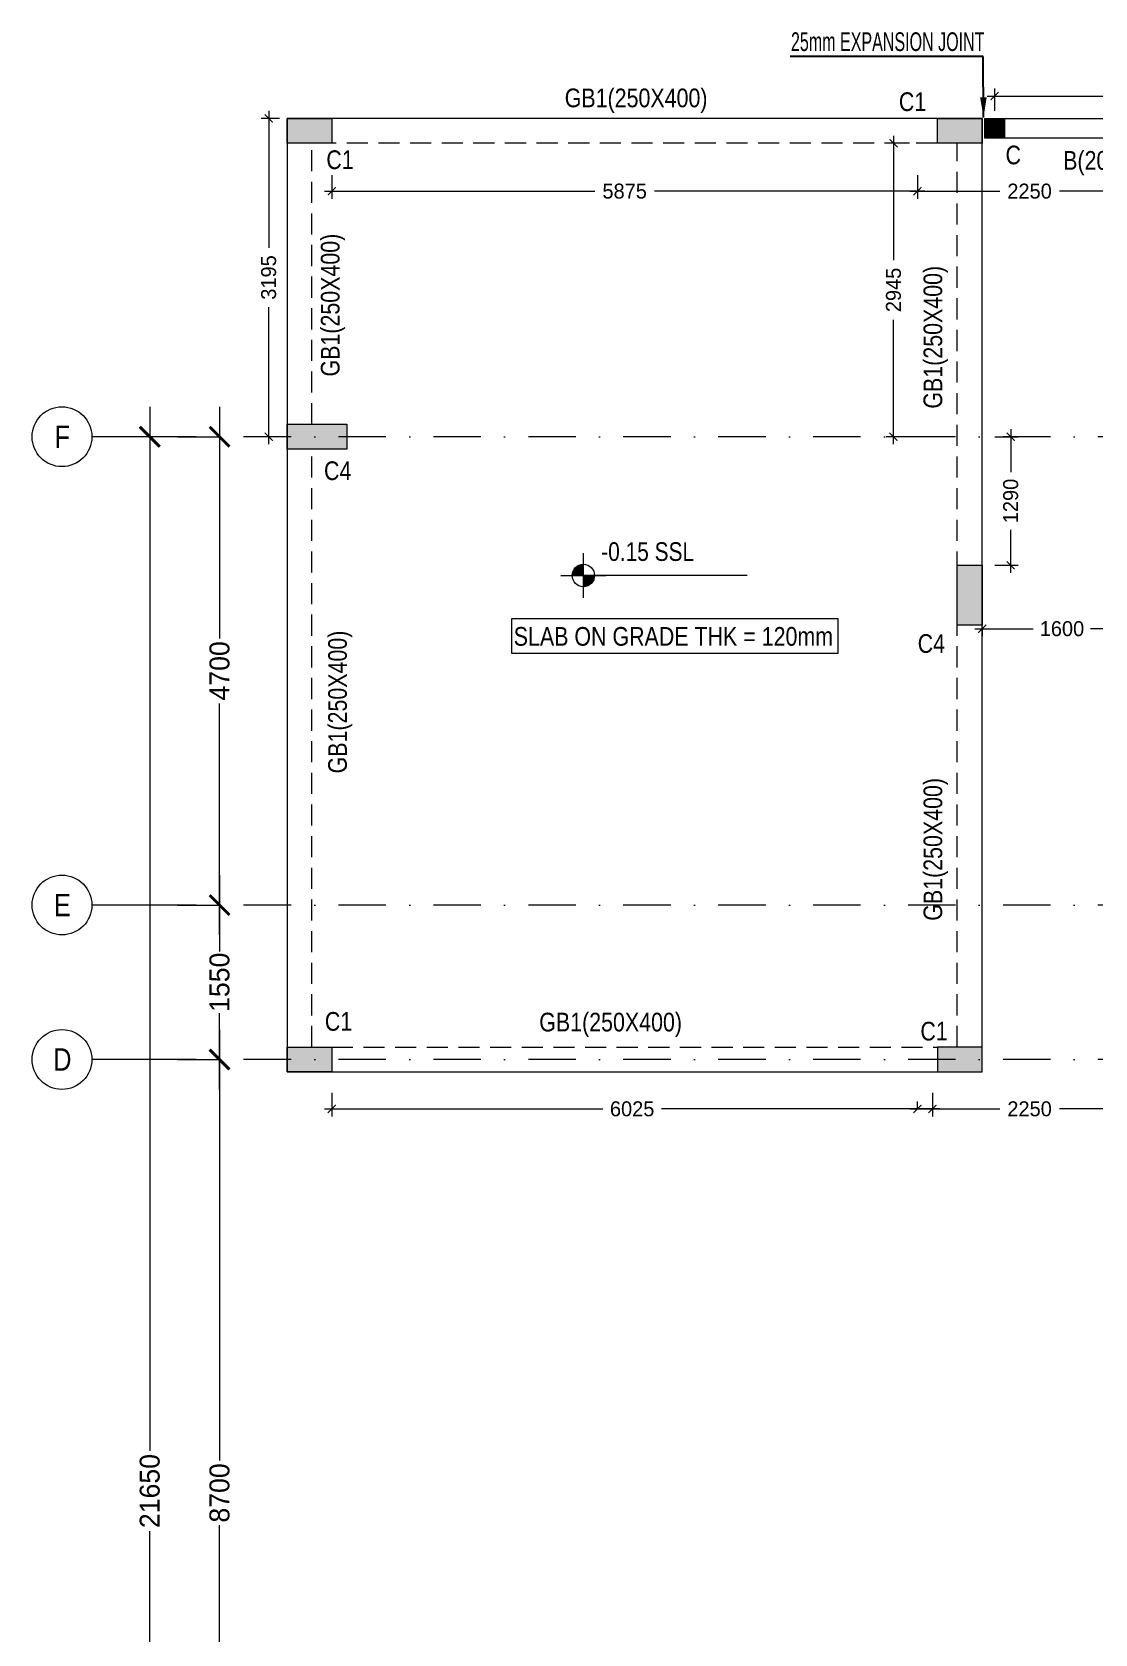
# Model space of a CAD drawing. Header units: millimetres. Extents: x -1760 to 80452, y -34880 to 8596.
# Drawn here: x -1760 to 8906, y -15235 to 841 of the extents above; entities that cross this region are included whole.
import ezdxf
from ezdxf.enums import TextEntityAlignment as Align

# ---------------------------------------------------------------- set-up
doc = ezdxf.new("R2010")
doc.units = ezdxf.units.MM
doc.header["$LTSCALE"] = 75
for name, pattern in [('DASHDOT2', [12.7, 6.35, -3.175, 0, -3.175]), ('Dot & Dashed', [502.708322, 238.125, -132.291667, 0, -132.291655]), ('Hidden Line', [4.233333, 2.822222, -1.411111])]:
    doc.linetypes.add(name, pattern=pattern)
for name, color, linetype in [('00_A_GRIDS.3D', 1, 'Continuous'), ('02_A_GRIDS.3D', 1, 'Continuous'), ('133-EDEN HILLS- Grid$0$A_DIM 75', 1, 'Continuous'), ('S-DIM', 1, 'Continuous')]:
    doc.layers.add(name, color=color, linetype=linetype)
for name, color, linetype, lineweight in [('G-ANNO-DIMS', 111, 'Continuous', 9), ('S-BEAM-IDEN', 2, 'Continuous', 9), ('S-COL', 3, 'Continuous', 13), ('S-COLS-IDEN', 171, 'Continuous', 9), ('S-HATCH', 8, 'Continuous', 9), ('S-SLAB', 3, 'Continuous', 13), ('TXT', 11, 'Continuous', 9)]:
    doc.layers.add(name, color=color, linetype=linetype, lineweight=lineweight)
doc.styles.add('133-5F Grid$0$TEXT 75', font='GOTHIC.TTF', dxfattribs={"height": 150})
doc.styles.add('236 - NAS Mall_CD_GF Plan$0$TEXT 500', font='GOTHIC.TTF', dxfattribs={"height": 350})
doc.styles.add('Arial', font='arial.ttf', dxfattribs={"width": 0.8, "height": 187.5})
doc.styles.add('Arial Narrow_1', font='ARIALN.TTF', dxfattribs={"height": 187.5})
doc.styles.add('GENERATED_STYLE_3', font='arial.ttf', dxfattribs={"width": 0.8})
doc.styles.add('romans', font='romans__.ttf', dxfattribs={"width": 0.85, "height": 1.816751})
doc.styles.add('TEXT 100', font='GOTHIC.TTF', dxfattribs={"height": 200})
doc.dimstyles.new('133-5F Grid$0$DIM 75', dxfattribs={"dimtxt": 150, "dimasz": 80, "dimexe": 75, "dimexo": 75, "dimgap": 75, "dimtad": 0, "dimdec": 0, "dimrnd": 5, "dimzin": 0, "dimdsep": 46, "dimtxsty": '133-5F Grid$0$TEXT 75', "dimblk": '133-5F Grid$0$_ARCHTICK', "dimcen": 0, "dimdle": 75, "dimclrd": 256, "dimclre": 256, "dimclrt": 256, "dimadec": 0, "dimazin": 0, "dimtfac": 1, "dimtdec": 0, "dimtmove": 1, "dimatfit": 3, "dimfxl": 160, "dimfxlon": 1, "dimtolj": 1, "dimtzin": 0, "dimlwd": 0, "dimlwe": 0, "dimarcsym": 0})
doc.dimstyles.new('236 - NAS Mall_CD_GF Plan$0$DIM 500', dxfattribs={"dimtxt": 350, "dimasz": 300, "dimexe": 0, "dimexo": 0, "dimgap": 25, "dimtad": 0, "dimdec": 0, "dimrnd": 5, "dimzin": 0, "dimdsep": 46, "dimtxsty": '236 - NAS Mall_CD_GF Plan$0$TEXT 500', "dimblk": '236 - NAS Mall_CD_GF Plan$0$_ARCHTICK', "dimcen": 0, "dimdle": 300, "dimclrd": 256, "dimclre": 256, "dimclrt": 256, "dimadec": 0, "dimazin": 0, "dimtfac": 1, "dimtdec": 0, "dimtmove": 1, "dimatfit": 3, "dimfxl": 1000, "dimfxlon": 1, "dimtolj": 1, "dimtzin": 0, "dimlwd": 0, "dimlwe": 0, "dimarcsym": 0})
doc.dimstyles.new('DIM-50', dxfattribs={"dimscale": 0.05, "dimtxt": 2.5, "dimasz": 2.5, "dimexe": 2, "dimexo": 2, "dimgap": 1, "dimtad": 1, "dimdec": 0, "dimlfac": 1000, "dimzin": 0, "dimdsep": 46, "dimtxsty": 'romans', "dimblk": 'ARCHTICK', "dimcen": 1, "dimclrd": 1, "dimclre": 1, "dimclrt": 3, "dimadec": 0, "dimazin": 0, "dimtfac": 1, "dimtdec": 0, "dimtix": 1, "dimtmove": 1, "dimatfit": 3, "dimfxl": 1, "dimtolj": 1, "dimtzin": 0, "dimarcsym": 0})

# ---------------------------------------------------------------- blocks, each defined once
blk = doc.blocks.new('Spot Elevations - WYE_Spot Elevation - Target Filled-619581-VILLA E - FIRST FLOOR')
at = {"layer": 'G-ANNO-DIMS'}
h = blk.add_hatch(color=256, dxfattribs=at)
edge = h.paths.add_edge_path(flags=0)
edge.add_line((0, 0), (-1.5, 0))
edge.add_arc((0, 0), 1.5, 90, 180, ccw=False)
edge.add_line((0, 1.5), (0, 0))
h = blk.add_hatch(color=256, dxfattribs=at)
edge = h.paths.add_edge_path(flags=0)
edge.add_line((0, 0), (1.5, 0))
edge.add_arc((0, 0), 1.5, 270, 360, ccw=False)
edge.add_line((0, -1.5), (0, 0))
for p, q in [((0, -3), (0, 3)), ((-3, 0), (3.01, 0))]:
    blk.add_line(p, q, dxfattribs=at)
blk.add_circle((0, 0), 1.5, dxfattribs=at)
blk = doc.blocks.new('133-5F Grid$0$_ARCHTICK')
at = {"color": 0, "linetype": 'ByBlock', "const_width": 0.15}
blk.add_lwpolyline([(-0.5, -0.5), (0.5, 0.5)], dxfattribs=at)
blk = doc.blocks.new('*D3')
at = {"layer": '133-EDEN HILLS- Grid$0$A_DIM 75', "lineweight": 0, "transparency": 16777216}
for p, q in [((615, 50), (615, -1324)), ((724, -25), (540, -25)), ((615, -3295), (615, -1921)), ((724, -3220), (540, -3220))]:
    blk.add_line(p, q, dxfattribs=at)
at = {"layer": 'Defpoints', "color": 0, "transparency": 16777216}
for p in [(799, -25), (615, -3220), (799, -3220)]:
    blk.add_point(p, dxfattribs=at)
at = {"layer": '133-EDEN HILLS- Grid$0$A_DIM 75', "lineweight": 0, "transparency": 16777216, "xscale": 80, "yscale": 80, "zscale": 80}
for p, rotation in [((615, -25), 90), ((615, -3220), 270)]:
    blk.add_blockref('133-5F Grid$0$_ARCHTICK', p, dxfattribs=dict(at, rotation=rotation))
at = {"layer": '133-EDEN HILLS- Grid$0$A_DIM 75', "transparency": 16777216, "insert": (615, -1622), "char_height": 150, "attachment_point": 5, "rotation": 90, "style": '133-5F Grid$0$TEXT 75'}
blk.add_mtext('\\A1;3195', dxfattribs=at)
blk = doc.blocks.new('*D4')
at = {"layer": '133-EDEN HILLS- Grid$0$A_DIM 75', "lineweight": 0, "transparency": 16777216}
for p, q in [((1249, -596), (1249, -831)), ((7125, -596), (7125, -831)), ((1174, -756), (3889, -756)), ((7200, -756), (4485, -756))]:
    blk.add_line(p, q, dxfattribs=at)
at = {"layer": 'Defpoints', "color": 0, "transparency": 16777216}
for p in [(7125, -25), (1249, -275), (7125, -756)]:
    blk.add_point(p, dxfattribs=at)
at = {"layer": '133-EDEN HILLS- Grid$0$A_DIM 75', "lineweight": 0, "transparency": 16777216, "xscale": 80, "yscale": 80, "zscale": 80, "rotation": 180}
blk.add_blockref('133-5F Grid$0$_ARCHTICK', (1249, -756), dxfattribs=at)
at = {"layer": '133-EDEN HILLS- Grid$0$A_DIM 75', "lineweight": 0, "transparency": 16777216, "xscale": 80, "yscale": 80, "zscale": 80}
blk.add_blockref('133-5F Grid$0$_ARCHTICK', (7125, -756), dxfattribs=at)
at = {"layer": '133-EDEN HILLS- Grid$0$A_DIM 75', "transparency": 16777216, "insert": (4187, -756), "char_height": 150, "attachment_point": 5, "style": '133-5F Grid$0$TEXT 75'}
blk.add_mtext('\\A1;5875', dxfattribs=at)
blk = doc.blocks.new('*D5')
at = {"layer": '133-EDEN HILLS- Grid$0$A_DIM 75', "lineweight": 0, "transparency": 16777216}
for p, q in [((7125, -596), (7125, -831)), ((9375, -596), (9375, -831)), ((7050, -756), (7950, -756)), ((9450, -756), (8550, -756))]:
    blk.add_line(p, q, dxfattribs=at)
at = {"layer": 'Defpoints', "color": 0, "transparency": 16777216}
for p in [(7125, 129), (9375, -489), (9375, -756)]:
    blk.add_point(p, dxfattribs=at)
at = {"layer": '133-EDEN HILLS- Grid$0$A_DIM 75', "lineweight": 0, "transparency": 16777216, "xscale": 80, "yscale": 80, "zscale": 80, "rotation": 180}
blk.add_blockref('133-5F Grid$0$_ARCHTICK', (7125, -756), dxfattribs=at)
at = {"layer": '133-EDEN HILLS- Grid$0$A_DIM 75', "lineweight": 0, "transparency": 16777216, "xscale": 80, "yscale": 80, "zscale": 80}
blk.add_blockref('133-5F Grid$0$_ARCHTICK', (9375, -756), dxfattribs=at)
at = {"layer": '133-EDEN HILLS- Grid$0$A_DIM 75', "transparency": 16777216, "insert": (8250, -756), "char_height": 150, "attachment_point": 5, "style": '133-5F Grid$0$TEXT 75'}
blk.add_mtext('\\A1;2250', dxfattribs=at)
blk = doc.blocks.new('*D22')
at = {"layer": '133-EDEN HILLS- Grid$0$A_DIM 75', "lineweight": 0, "transparency": 16777216}
for p, q in [((7045, -275), (6810, -275)), ((6885, -200), (6885, -1449)), ((6885, -3295), (6885, -2046)), ((7045, -3220), (6810, -3220))]:
    blk.add_line(p, q, dxfattribs=at)
at = {"layer": 'Defpoints', "color": 0, "transparency": 16777216}
for p in [(7125, -275), (6885, -3220), (7175, -3220)]:
    blk.add_point(p, dxfattribs=at)
at = {"layer": '133-EDEN HILLS- Grid$0$A_DIM 75', "lineweight": 0, "transparency": 16777216, "xscale": 80, "yscale": 80, "zscale": 80}
for p, rotation in [((6885, -275), 90), ((6885, -3220), 270)]:
    blk.add_blockref('133-5F Grid$0$_ARCHTICK', p, dxfattribs=dict(at, rotation=rotation))
at = {"layer": '133-EDEN HILLS- Grid$0$A_DIM 75', "transparency": 16777216, "insert": (6885, -1747), "char_height": 150, "attachment_point": 5, "rotation": 90, "style": '133-5F Grid$0$TEXT 75'}
blk.add_mtext('\\A1;2945', dxfattribs=at)
blk = doc.blocks.new('*D23')
at = {"layer": '133-EDEN HILLS- Grid$0$A_DIM 75', "lineweight": 0, "transparency": 16777216}
for p, q in [((1249, -9806), (1249, -10041)), ((7275, -9806), (7275, -10041)), ((1174, -9966), (3967, -9966)), ((7350, -9966), (4557, -9966))]:
    blk.add_line(p, q, dxfattribs=at)
at = {"layer": 'Defpoints', "color": 0, "transparency": 16777216}
for p in [(7275, -9395), (1249, -9595), (7275, -9966)]:
    blk.add_point(p, dxfattribs=at)
at = {"layer": '133-EDEN HILLS- Grid$0$A_DIM 75', "lineweight": 0, "transparency": 16777216, "xscale": 80, "yscale": 80, "zscale": 80, "rotation": 180}
blk.add_blockref('133-5F Grid$0$_ARCHTICK', (1249, -9966), dxfattribs=at)
at = {"layer": '133-EDEN HILLS- Grid$0$A_DIM 75', "lineweight": 0, "transparency": 16777216, "xscale": 80, "yscale": 80, "zscale": 80}
blk.add_blockref('133-5F Grid$0$_ARCHTICK', (7275, -9966), dxfattribs=at)
at = {"layer": '133-EDEN HILLS- Grid$0$A_DIM 75', "transparency": 16777216, "insert": (4262, -9966), "char_height": 150, "attachment_point": 5, "style": '133-5F Grid$0$TEXT 75'}
blk.add_mtext('\\A1;6025', dxfattribs=at)
blk = doc.blocks.new('*D24')
at = {"layer": '133-EDEN HILLS- Grid$0$A_DIM 75', "lineweight": 0, "transparency": 16777216}
for p, q in [((9375, -9806), (9375, -10041)), ((7050, -9966), (7950, -9966)), ((7125, -9966), (7125, -9891)), ((9450, -9966), (8550, -9966))]:
    blk.add_line(p, q, dxfattribs=at)
at = {"layer": 'Defpoints', "color": 0, "transparency": 16777216}
for p in [(9375, -9140), (7125, -9966), (9375, -9966)]:
    blk.add_point(p, dxfattribs=at)
at = {"layer": '133-EDEN HILLS- Grid$0$A_DIM 75', "lineweight": 0, "transparency": 16777216, "xscale": 80, "yscale": 80, "zscale": 80, "rotation": 180}
blk.add_blockref('133-5F Grid$0$_ARCHTICK', (7125, -9966), dxfattribs=at)
at = {"layer": '133-EDEN HILLS- Grid$0$A_DIM 75', "lineweight": 0, "transparency": 16777216, "xscale": 80, "yscale": 80, "zscale": 80}
blk.add_blockref('133-5F Grid$0$_ARCHTICK', (9375, -9966), dxfattribs=at)
at = {"layer": '133-EDEN HILLS- Grid$0$A_DIM 75', "transparency": 16777216, "insert": (8250, -9966), "char_height": 150, "attachment_point": 5, "style": '133-5F Grid$0$TEXT 75'}
blk.add_mtext('\\A1;2250', dxfattribs=at)
blk = doc.blocks.new('*D19')
at = {"layer": '133-EDEN HILLS- Grid$0$A_DIM 75', "lineweight": 0, "transparency": 16777216}
for p, q in [((8061, -3145), (8061, -3577)), ((7901, -3220), (8136, -3220)), ((8061, -4585), (8061, -4153)), ((7901, -4510), (8136, -4510))]:
    blk.add_line(p, q, dxfattribs=at)
at = {"layer": 'Defpoints', "color": 0, "transparency": 16777216}
for p in [(7775, -3220), (8061, -3220), (7775, -4510)]:
    blk.add_point(p, dxfattribs=at)
at = {"layer": '133-EDEN HILLS- Grid$0$A_DIM 75', "lineweight": 0, "transparency": 16777216, "xscale": 80, "yscale": 80, "zscale": 80}
for p, rotation in [((8061, -3220), 90), ((8061, -4510), 270)]:
    blk.add_blockref('133-5F Grid$0$_ARCHTICK', p, dxfattribs=dict(at, rotation=rotation))
at = {"layer": '133-EDEN HILLS- Grid$0$A_DIM 75', "transparency": 16777216, "insert": (8061, -3865), "char_height": 150, "attachment_point": 5, "rotation": 90, "style": '133-5F Grid$0$TEXT 75'}
blk.add_mtext('\\A1;1290', dxfattribs=at)
blk = doc.blocks.new('*D20')
at = {"layer": '133-EDEN HILLS- Grid$0$A_DIM 75', "lineweight": 0, "transparency": 16777216}
for p, q in [((7775, -5135), (7775, -5222)), ((9375, -5135), (9375, -5222)), ((7700, -5147), (8287, -5147)), ((9450, -5147), (8863, -5147))]:
    blk.add_line(p, q, dxfattribs=at)
at = {"layer": 'Defpoints', "color": 0, "transparency": 16777216}
for p in [(7775, -5060), (9375, -5060), (9375, -5147)]:
    blk.add_point(p, dxfattribs=at)
at = {"layer": '133-EDEN HILLS- Grid$0$A_DIM 75', "lineweight": 0, "transparency": 16777216, "xscale": 80, "yscale": 80, "zscale": 80, "rotation": 180}
blk.add_blockref('133-5F Grid$0$_ARCHTICK', (7775, -5147), dxfattribs=at)
at = {"layer": '133-EDEN HILLS- Grid$0$A_DIM 75', "lineweight": 0, "transparency": 16777216, "xscale": 80, "yscale": 80, "zscale": 80}
blk.add_blockref('133-5F Grid$0$_ARCHTICK', (9375, -5147), dxfattribs=at)
at = {"layer": '133-EDEN HILLS- Grid$0$A_DIM 75', "transparency": 16777216, "insert": (8575, -5147), "char_height": 150, "attachment_point": 5, "style": '133-5F Grid$0$TEXT 75'}
blk.add_mtext('\\A1;1600', dxfattribs=at)
blk = doc.blocks.new('Standard grid marker_2')
at = {"layer": '00_A_GRIDS.3D', "linetype": 'DASHDOT2', "lineweight": 0}
blk.add_line((1000, 0), (50581, 0), dxfattribs=at)
at = {"layer": '00_A_GRIDS.3D', "linetype": 'Dot & Dashed', "lineweight": 0}
blk.add_line((50581, 0), (51581, 0), dxfattribs=at)
at = {"layer": '00_A_GRIDS.3D', "linetype": 'Continuous', "lineweight": 0}
blk.add_circle((51881, 0), 300, dxfattribs=at)
at = {"layer": '00_A_GRIDS.3D', "linetype": 'Dot & Dashed', "lineweight": 0}
blk.add_point((50581, 0), dxfattribs=at)
blk.add_point((50581, 0), dxfattribs=at)
at = {"layer": '00_A_GRIDS.3D', "lineweight": 0, "style": 'GENERATED_STYLE_3'}
for tag, p in [('AC_MarkerText_1_0', (-300, -215)), ('AC_MarkerText_1_1', (51881, -215))]:
    blk.add_attdef(tag, text='', height=225, rotation=180, dxfattribs=at).set_placement(p, align=Align.TOP_CENTER)
blk = doc.blocks.new('236 - NAS Mall_CD_GF Plan$0$_ARCHTICK')
at = {"color": 0, "linetype": 'ByBlock', "const_width": 0.15}
blk.add_lwpolyline([(-0.5, -0.5), (0.5, 0.5)], dxfattribs=at)
blk = doc.blocks.new('*D50')
at = {"layer": '02_A_GRIDS.3D', "lineweight": 0, "transparency": 16777216}
for p, q in [((-578, -2920), (-578, -13399)), ((-157, -3220), (-578, -3220)), ((-578, -25170), (-578, -14203)), ((-160, -24870), (-578, -24870))]:
    blk.add_line(p, q, dxfattribs=at)
at = {"layer": 'Defpoints', "color": 0, "transparency": 16777216}
for p in [(-157, -3220), (-578, -24870), (-160, -24870)]:
    blk.add_point(p, dxfattribs=at)
at = {"layer": '02_A_GRIDS.3D', "lineweight": 0, "transparency": 16777216, "xscale": 200, "yscale": 200, "zscale": 200}
for p, rotation in [((-578, -3220), 90), ((-578, -24870), 270)]:
    blk.add_blockref('236 - NAS Mall_CD_GF Plan$0$_ARCHTICK', p, dxfattribs=dict(at, rotation=rotation))
at = {"layer": '02_A_GRIDS.3D', "transparency": 16777216, "insert": (-578, -13801), "char_height": 200, "attachment_point": 5, "rotation": 90, "style": 'TEXT 100'}
blk.add_mtext('\\A1;21650', dxfattribs=at)
blk = doc.blocks.new('*D51')
at = {"layer": '02_A_GRIDS.3D', "lineweight": 0, "transparency": 16777216}
for p, q in [((122, -2920), (122, -5244)), ((-300, -3220), (122, -3220)), ((122, -8220), (122, -5896)), ((-300, -7920), (122, -7920))]:
    blk.add_line(p, q, dxfattribs=at)
at = {"layer": 'Defpoints', "color": 0, "transparency": 16777216}
for p in [(-300, -3220), (-300, -7920), (122, -7920)]:
    blk.add_point(p, dxfattribs=at)
at = {"layer": '02_A_GRIDS.3D', "lineweight": 0, "transparency": 16777216, "xscale": 200, "yscale": 200, "zscale": 200}
for p, rotation in [((122, -3220), 90), ((122, -7920), 270)]:
    blk.add_blockref('236 - NAS Mall_CD_GF Plan$0$_ARCHTICK', p, dxfattribs=dict(at, rotation=rotation))
at = {"layer": '02_A_GRIDS.3D', "transparency": 16777216, "insert": (122, -5570), "char_height": 200, "attachment_point": 5, "rotation": 90, "style": 'TEXT 100'}
blk.add_mtext('\\A1;4700', dxfattribs=at)
blk = doc.blocks.new('*D52')
at = {"layer": '02_A_GRIDS.3D', "lineweight": 0, "transparency": 16777216}
for p, q in [((122, -7620), (122, -8386)), ((-300, -7920), (122, -7920)), ((122, -9770), (122, -9004)), ((-300, -9470), (122, -9470))]:
    blk.add_line(p, q, dxfattribs=at)
at = {"layer": 'Defpoints', "color": 0, "transparency": 16777216}
for p in [(-300, -7920), (-300, -9470), (122, -9470)]:
    blk.add_point(p, dxfattribs=at)
at = {"layer": '02_A_GRIDS.3D', "lineweight": 0, "transparency": 16777216, "xscale": 200, "yscale": 200, "zscale": 200}
for p, rotation in [((122, -7920), 90), ((122, -9470), 270)]:
    blk.add_blockref('236 - NAS Mall_CD_GF Plan$0$_ARCHTICK', p, dxfattribs=dict(at, rotation=rotation))
at = {"layer": '02_A_GRIDS.3D', "transparency": 16777216, "insert": (122, -8695), "char_height": 200, "attachment_point": 5, "rotation": 90, "style": 'TEXT 100'}
blk.add_mtext('\\A1;1550', dxfattribs=at)
blk = doc.blocks.new('*D53')
at = {"layer": '02_A_GRIDS.3D', "lineweight": 0, "transparency": 16777216}
for p, q in [((122, -9170), (122, -13495)), ((-300, -9470), (122, -9470)), ((122, -18470), (122, -14144)), ((-300, -18170), (122, -18170))]:
    blk.add_line(p, q, dxfattribs=at)
at = {"layer": 'Defpoints', "color": 0, "transparency": 16777216}
for p in [(-300, -9470), (-300, -18170), (122, -18170)]:
    blk.add_point(p, dxfattribs=at)
at = {"layer": '02_A_GRIDS.3D', "lineweight": 0, "transparency": 16777216, "xscale": 200, "yscale": 200, "zscale": 200}
for p, rotation in [((122, -9470), 90), ((122, -18170), 270)]:
    blk.add_blockref('236 - NAS Mall_CD_GF Plan$0$_ARCHTICK', p, dxfattribs=dict(at, rotation=rotation))
at = {"layer": '02_A_GRIDS.3D', "transparency": 16777216, "insert": (122, -13820), "char_height": 200, "attachment_point": 5, "rotation": 90, "style": 'TEXT 100'}
blk.add_mtext('\\A1;8700', dxfattribs=at)
blk = doc.blocks.new('*U77')
at = {"layer": 'S-HATCH'}
blk.add_hatch(color=256, dxfattribs=at).paths.add_polyline_path([(0, 100), (200, 100), (200, -100), (0, -100)])
at = {"layer": 'S-COL'}
blk.add_lwpolyline([(0, 100), (200, 100), (200, -100), (0, -100)], close=True, dxfattribs=at)
at = {"layer": 'S-COLS-IDEN', "insert": (209, -174), "char_height": 187, "width": 330.7, "attachment_point": 1, "rotation": 0, "style": 'Arial Narrow_1'}
blk.add_mtext('C', dxfattribs=at)
blk = doc.blocks.new('*U78')
at = {"layer": 'S-COL', "color": 0, "linetype": 'ByBlock', "lineweight": -2, "transparency": 16777216}
blk.add_blockref('*U77', (7800, -125), dxfattribs=at)
blk = doc.blocks.new('*D100')
at = {"layer": '133-EDEN HILLS- Grid$0$A_DIM 75', "lineweight": 0, "transparency": 16777216}
for p, q in [((25, 323), (1301, 323)), ((100, 175), (100, 398)), ((3175, 323), (1899, 323)), ((3100, 175), (3100, 398))]:
    blk.add_line(p, q, dxfattribs=at)
at = {"layer": 'Defpoints', "color": 0, "transparency": 16777216}
for p in [(3100, 323), (100, 100), (3100, 100)]:
    blk.add_point(p, dxfattribs=at)
at = {"layer": '133-EDEN HILLS- Grid$0$A_DIM 75', "lineweight": 0, "transparency": 16777216, "xscale": 80, "yscale": 80, "zscale": 80, "rotation": 180}
blk.add_blockref('133-5F Grid$0$_ARCHTICK', (100, 323), dxfattribs=at)
at = {"layer": '133-EDEN HILLS- Grid$0$A_DIM 75', "lineweight": 0, "transparency": 16777216, "xscale": 80, "yscale": 80, "zscale": 80}
blk.add_blockref('133-5F Grid$0$_ARCHTICK', (3100, 323), dxfattribs=at)
at = {"layer": '133-EDEN HILLS- Grid$0$A_DIM 75', "transparency": 16777216, "insert": (1600, 323), "char_height": 150, "attachment_point": 5, "style": '133-5F Grid$0$TEXT 75'}
blk.add_mtext('\\A1;3000', dxfattribs=at)
blk = doc.blocks.new('_ARCHTICK')
at = {"color": 0, "linetype": 'ByBlock', "const_width": 0.15}
blk.add_lwpolyline([(-0.5, -0.5), (0.5, 0.5)], dxfattribs=at)
blk = doc.blocks.new('*U83')
at = {"layer": 'S-SLAB'}
blk.add_lwpolyline([(200, 100), (3000, 100), (3000, -100), (200, -100)], close=True, dxfattribs=at)
at = {"layer": 'S-BEAM-IDEN', "insert": (787.2, -228.3), "char_height": 187.5, "width": 1713.653, "attachment_point": 1, "rotation": 0, "style": 'Arial Narrow_1'}
blk.add_mtext('B(200X550)', dxfattribs=at)
at = {"layer": '133-EDEN HILLS- Grid$0$A_DIM 75'}
dim = blk.add_linear_dim(base=(3100, 322.7), p1=(100, 100), p2=(3100, 100), angle=0, dimstyle='133-5F Grid$0$DIM 75', dxfattribs=at)
dim.commit()
dim.dimension.update_dxf_attribs({"geometry": '*D100', "text_midpoint": (1600, 322.7)})
blk = doc.blocks.new('*U84')
at = {"layer": 'S-SLAB', "color": 0, "linetype": 'ByBlock', "lineweight": -2, "transparency": 16777216}
blk.add_blockref('*U83', (7800, -125), dxfattribs=at)

msp = doc.modelspace()

# ---------------------------------------------------------------- hatches: boundary and pattern name
at = {"layer": 'S-HATCH'}
for points in [[(799.2, -25), (1249.2, -25), (1249.2, -275), (799.2, -275)], [(7325, -25), (7775, -25), (7775, -275), (7325, -275)], [(799.2, -3095), (1399.2, -3095), (1399.2, -3345), (799.2, -3345)], [(7525, -4510), (7775, -4510), (7775, -5110), (7525, -5110)], [(799.2, -9345), (1249.2, -9345), (1249.2, -9595), (799.2, -9595)], [(7325, -9595), (7775, -9595), (7775, -9345), (7325, -9345)]]:
    msp.add_hatch(color=256, dxfattribs=at).paths.add_polyline_path(points)

# ---------------------------------------------------------------- linework, layer by layer
at = {"layer": 'G-ANNO-DIMS'}
for p, q in [((3873.3, -4612.7), (3772.3, -4612.7)), ((5414.7, -4612.7), (3873.3, -4612.7))]:
    msp.add_line(p, q, dxfattribs=at)
at = {"layer": 'S-COL'}
for points in [[(799.2, -25), (1249.2, -25), (1249.2, -275), (799.2, -275)], [(7325, -25), (7775, -25), (7775, -275), (7325, -275)], [(799.2, -3095), (1399.2, -3095), (1399.2, -3345), (799.2, -3345)], [(7525, -4510), (7775, -4510), (7775, -5110), (7525, -5110)], [(799.2, -9345), (1249.2, -9345), (1249.2, -9595), (799.2, -9595)], [(7325, -9595), (7775, -9595), (7775, -9345), (7325, -9345)]]:
    msp.add_lwpolyline(points, close=True, dxfattribs=at)
at = {"layer": 'S-SLAB', "linetype": 'Hidden Line'}
for p, q in [((1049.2, -3095), (1049.2, -275)), ((1049.2, -9345), (1049.2, -3345))]:
    msp.add_line(p, q, dxfattribs=at)
at = {"layer": 'S-SLAB'}
msp.add_lwpolyline([(7775, -25), (799.2, -25), (799.2, -9595), (7775, -9595)], close=True, dxfattribs=at)
at = {"layer": 'S-SLAB', "linetype": 'Hidden Line'}
for points in [[(7325, -275), (1249.2, -275)], [(7525, -9345), (7525, -275)], [(1249.2, -9345), (7325, -9345)]]:
    msp.add_lwpolyline(points, dxfattribs=at)
at = {"layer": 'TXT', "flags": 128}
msp.add_lwpolyline([(3055, -5045.8), (6326.9, -5045.8), (6326.9, -5396), (3055, -5396)], close=True, dxfattribs=at)

# ---------------------------------------------------------------- block references
at = {"layer": '00_A_GRIDS.3D', "linetype": 'Continuous'}
ref = msp.add_blockref('Standard grid marker_2', (50421.5, -3220), dxfattribs=dict(at, zscale=1000, rotation=180))
ref.add_attrib('AC_MarkerText_1_1', 'F', dxfattribs={"color": 7, "lineweight": 0, "height": 225, "rotation": 360, "style": 'GENERATED_STYLE_3', "width": 0.8}).set_placement((-1454.9, -3107.5), align=Align.TOP_CENTER)
ref = msp.add_blockref('Standard grid marker_2', (50421.5, -7920), dxfattribs=dict(at, zscale=1000, rotation=180))
ref.add_attrib('AC_MarkerText_1_1', 'E', dxfattribs={"color": 7, "lineweight": 0, "height": 225, "rotation": 360, "style": 'GENERATED_STYLE_3', "width": 0.8}).set_placement((-1454.9, -7807.5), align=Align.TOP_CENTER)
ref = msp.add_blockref('Standard grid marker_2', (50421.5, -9470), dxfattribs=dict(at, zscale=1000, rotation=180))
ref.add_attrib('AC_MarkerText_1_1', 'D', dxfattribs={"color": 7, "lineweight": 0, "height": 225, "rotation": 360, "style": 'GENERATED_STYLE_3', "width": 0.8}).set_placement((-1454.9, -9357.5), align=Align.TOP_CENTER)
at = {"layer": 'G-ANNO-DIMS', "xscale": 74.99999999999996, "yscale": 74.99999999999996, "zscale": 74.99999999999996}
msp.add_blockref('Spot Elevations - WYE_Spot Elevation - Target Filled-619581-VILLA E - FIRST FLOOR', (3772.3, -4612.7), dxfattribs=at)
at = {"layer": 'S-COL'}
msp.add_blockref('*U78', (0, 0), dxfattribs=at)
at = {"layer": 'S-SLAB'}
msp.add_blockref('*U84', (0, 0), dxfattribs=at)

# ---------------------------------------------------------------- texts
at = {"layer": 'S-BEAM-IDEN', "char_height": 187.5, "width": 1713.653, "attachment_point": 1, "style": 'Arial Narrow_1'}
for insert in [(3585.4, 273.8), (3329.7, -9000.9)]:
    msp.add_mtext('GB1(250X400)', dxfattribs=dict(at, insert=insert))
at = {"layer": 'S-BEAM-IDEN', "char_height": 187.5, "width": 1713.653, "attachment_point": 1, "rotation": 90, "style": 'Arial Narrow_1'}
for insert in [(1138.3, -2615.7), (7186, -2938.2), (1211.9, -6598.7), (7186, -8077.4)]:
    msp.add_mtext('GB1(250X400)', dxfattribs=dict(at, insert=insert))
at = {"layer": 'S-COLS-IDEN', "char_height": 187.5, "width": 330.696, "attachment_point": 1, "style": 'Arial Narrow_1'}
for s, insert in [('C1', (6938.5, 236)), ('C1', (1193.5, -346.4)), ('C4', (1170.2, -3467.5)), ('C4', (7127.3, -5201.8)), ('C1', (1178.6, -8993.9)), ('C1', (7154.3, -9091.8))]:
    msp.add_mtext(s, dxfattribs=dict(at, insert=insert))
at = {"layer": 'TXT', "char_height": 187.5, "width": 3196.915, "attachment_point": 1, "style": 'Arial Narrow_1'}
for s, insert in [('\\pxqr;{\\W0.75;25mm EXPANSION JOINT}', (4601, 838.4)), ('SLAB ON GRADE THK = 120mm', (3073.8, -5130))]:
    msp.add_mtext(s, dxfattribs=dict(at, insert=insert))

# ---------------------------------------------------------------- dimensions: what is measured, and where the dimension line sits
at = {"layer": '02_A_GRIDS.3D'}
dim = msp.add_linear_dim(base=(-578.4, -24870), p1=(-156.5, -3220), p2=(-159.8, -24870), angle=270, dimstyle='236 - NAS Mall_CD_GF Plan$0$DIM 500', override={"dimtxt": 187.5, "dimasz": 200, "dimtxsty": 'TEXT 100'}, dxfattribs=at)
dim.commit()
dim.dimension.update_dxf_attribs({"geometry": '*D50', "text_midpoint": (-578.4, -13800.9), "dimtype": 160})
for base, p1, p2, picture, middle in [((121.6, -7920), (-300.4, -3220), (-300.4, -7920), '*D51', (121.6, -5570)), ((121.6, -9470), (-300.4, -7920), (-300.4, -9470), '*D52', (121.6, -8695)), ((121.6, -18169.6), (-300.4, -9470), (-300.4, -18169.6), '*D53', (121.6, -13819.8))]:
    dim = msp.add_linear_dim(base=base, p1=p1, p2=p2, angle=270, dimstyle='236 - NAS Mall_CD_GF Plan$0$DIM 500', override={"dimtxt": 187.5, "dimasz": 200, "dimtxsty": 'TEXT 100'}, dxfattribs=at)
    dim.commit()
    dim.dimension.update_dxf_attribs({"geometry": picture, "text_midpoint": middle})
at = {"layer": '133-EDEN HILLS- Grid$0$A_DIM 75'}
for base, p1, p2, picture, middle in [((614.5, -3220), (799.2, -25), (799.2, -3220), '*D3', (614.5, -1622.5)), ((6884.6, -3220), (7125, -275), (7175, -3220), '*D22', (6884.6, -1747.5)), ((8060.8, -3220), (7775, -4510), (7775, -3220), '*D19', (8060.8, -3865))]:
    dim = msp.add_linear_dim(base=base, p1=p1, p2=p2, angle=90, dimstyle='133-5F Grid$0$DIM 75', dxfattribs=at)
    dim.commit()
    dim.dimension.update_dxf_attribs({"geometry": picture, "text_midpoint": middle})
for base, p1, p2, picture, middle in [((9375, -756.2), (7125, 129.2), (9375, -488.8), '*D5', (8250, -756.2)), ((7125, -756.2), (1249.2, -275), (7125, -25), '*D4', (4187.1, -756.2)), ((9375, -5146.7), (7775, -5060), (9375, -5060), '*D20', (8575, -5146.7)), ((9375, -9965.5), (7125, -9965.5), (9375, -9140.4), '*D24', (8250, -9965.5)), ((7275, -9965.5), (1249.2, -9595), (7275, -9395), '*D23', (4262.1, -9965.5))]:
    dim = msp.add_linear_dim(base=base, p1=p1, p2=p2, dimstyle='133-5F Grid$0$DIM 75', dxfattribs=at)
    dim.commit()
    dim.dimension.update_dxf_attribs({"geometry": picture, "text_midpoint": middle})

# ---------------------------------------------------------------- leaders
at = {"layer": 'S-DIM', "ltscale": 5}
msp.add_leader([(7787.9, -15.4), (7785, 596.1), (5848.1, 596.1)], dimstyle='DIM-50', override={"dimasz": 4000, "dimtad": 0}, dxfattribs=at)

# ---------------------------------------------------------------- next in the draw order: texts
at = {"layer": 'G-ANNO-DIMS', "insert": (3951.8, -4279), "char_height": 187.5, "width": 1733.153, "attachment_point": 1, "line_spacing_factor": 0.941778, "style": 'Arial', "bg_fill": 3, "box_fill_scale": 1.25, "bg_fill_color": 256, "bg_fill_true_color": 13158600, "bg_fill_transparency": 0}
msp.add_mtext('-0.15 SSL', dxfattribs=at)

doc.saveas('drawing.dxf')
